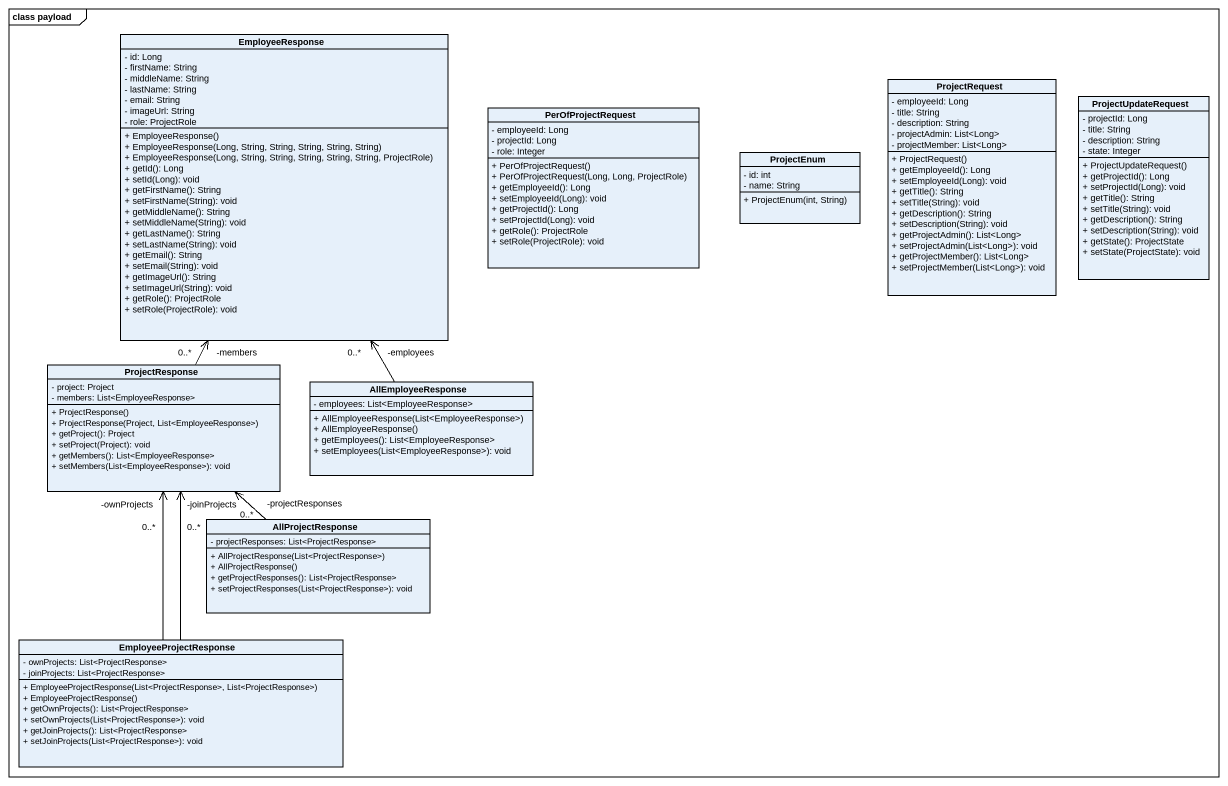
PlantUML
@startuml
mainframe class payload
hide circle
hide empty members
skinparam classAttributeIconSize 0
class EmployeeResponse {
  - id: Long
  - firstName: String
  - middleName: String
  - lastName: String
  - email: String
  - imageUrl: String
  - role: ProjectRole
  + EmployeeResponse()
  + EmployeeResponse(Long, String, String, String, String, String)
  + EmployeeResponse(Long, String, String, String, String, String, ProjectRole)
  + getId(): Long
  + setId(Long): void
  + getFirstName(): String
  + setFirstName(String): void
  + getMiddleName(): String
  + setMiddleName(String): void
  + getLastName(): String
  + setLastName(String): void
  + getEmail(): String
  + setEmail(String): void
  + getImageUrl(): String
  + setImageUrl(String): void
  + getRole(): ProjectRole
  + setRole(ProjectRole): void
}
class PerOfProjectRequest {
  - employeeId: Long
  - projectId: Long
  - role: Integer
  + PerOfProjectRequest()
  + PerOfProjectRequest(Long, Long, ProjectRole)
  + getEmployeeId(): Long
  + setEmployeeId(Long): void
  + getProjectId(): Long
  + setProjectId(Long): void
  + getRole(): ProjectRole
  + setRole(ProjectRole): void
}
class ProjectRequest {
  - employeeId: Long
  - title: String
  - description: String
  - projectAdmin: List<Long>
  - projectMember: List<Long>
  + ProjectRequest()
  + getEmployeeId(): Long
  + setEmployeeId(Long): void
  + getTitle(): String
  + setTitle(String): void
  + getDescription(): String
  + setDescription(String): void
  + getProjectAdmin(): List<Long>
  + setProjectAdmin(List<Long>): void
  + getProjectMember(): List<Long>
  + setProjectMember(List<Long>): void
}
class ProjectUpdateRequest {
  - projectId: Long
  - title: String
  - description: String
  - state: Integer
  + ProjectUpdateRequest()
  + getProjectId(): Long
  + setProjectId(Long): void
  + getTitle(): String
  + setTitle(String): void
  + getDescription(): String
  + setDescription(String): void
  + getState(): ProjectState
  + setState(ProjectState): void
}
class ProjectEnum {
  - id: int
  - name: String
  + ProjectEnum(int, String)
}
class ProjectResponse {
  - project: Project
  - members: List<EmployeeResponse>
  + ProjectResponse()
  + ProjectResponse(Project, List<EmployeeResponse>)
  + getProject(): Project
  + setProject(Project): void
  + getMembers(): List<EmployeeResponse>
  + setMembers(List<EmployeeResponse>): void
}
class AllEmployeeResponse {
  - employees: List<EmployeeResponse>
  + AllEmployeeResponse(List<EmployeeResponse>)
  + AllEmployeeResponse()
  + getEmployees(): List<EmployeeResponse>
  + setEmployees(List<EmployeeResponse>): void
}
class AllProjectResponse {
  - projectResponses: List<ProjectResponse>
  + AllProjectResponse(List<ProjectResponse>)
  + AllProjectResponse()
  + getProjectResponses(): List<ProjectResponse>
  + setProjectResponses(List<ProjectResponse>): void
}
class EmployeeProjectResponse {
  - ownProjects: List<ProjectResponse>
  - joinProjects: List<ProjectResponse>
  + EmployeeProjectResponse(List<ProjectResponse>, List<ProjectResponse>)
  + EmployeeProjectResponse()
  + getOwnProjects(): List<ProjectResponse>
  + setOwnProjects(List<ProjectResponse>): void
  + getJoinProjects(): List<ProjectResponse>
  + setJoinProjects(List<ProjectResponse>): void
}
ProjectResponse -up-> "-members\n0..*" EmployeeResponse
AllEmployeeResponse -up-> "-employees\n0..*" EmployeeResponse
AllProjectResponse -up-> "-projectResponses\n0..*" ProjectResponse
EmployeeProjectResponse -up-> "-joinProjects\n0..*" ProjectResponse
EmployeeProjectResponse -up-> "-ownProjects\n0..*" ProjectResponse
@enduml
